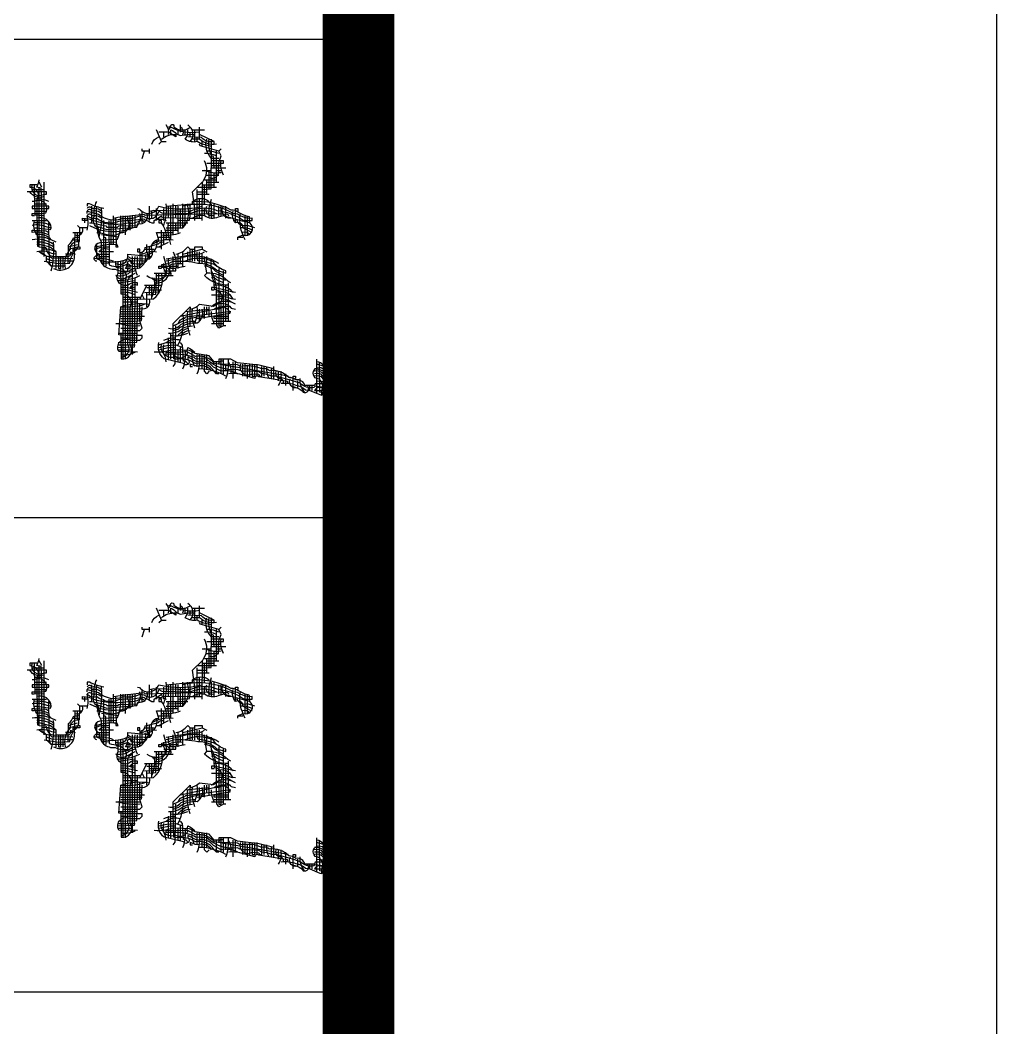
# Model space of a CAD drawing. Extents: x -89996 to 1006241, y -2176 to 440573.
# Drawn here: x 889572 to 891735, y 25294 to 27528 of the extents above; entities that cross this region are included whole.
import ezdxf

# ---------------------------------------------------------------- set-up
doc = ezdxf.new("R2010")
doc.units = 0
doc.header["$LTSCALE"] = 1000
doc.header["$MEASUREMENT"] = 0
doc.layers.add('PUB_TITLE', color=4, linetype='Continuous')
doc.layers.add('填充', color=251, linetype='Continuous')

# ---------------------------------------------------------------- blocks, each defined once
blk = doc.blocks.new('afsdff')
at = {"color": 7, "linetype": 'Continuous'}
for points in [[(2541677.2, 1890180.7), (2541667.2, 1890205.7)], [(2541712.2, 1890195.7), (2541712.2, 1890205.7)], [(2541717.2, 1890200.7), (2541717.2, 1890215.7)], [(2541727.2, 1890195.7), (2541727.2, 1890205.7)], [(2541742.2, 1890205.7), (2541767.2, 1890205.7)], [(2541747.2, 1890180.7), (2541747.2, 1890205.7)], [(2541757.2, 1890185.7), (2541757.2, 1890210.7)], [(2541672.2, 1890175.7), (2541677.2, 1890180.7), (2541687.2, 1890180.7)], [(2541682.2, 1890190.7), (2541682.2, 1890200.7)], [(2541737.2, 1890190.7), (2541737.2, 1890200.7)], [(2541752.2, 1890180.7), (2541752.2, 1890190.7)], [(2541787.2, 1890175.7), (2541787.2, 1890180.7), (2541757.2, 1890195.7)], [(2541762.2, 1890080.7), (2541780.9, 1890081.9), (2541782.2, 1890170.7), (2541782.2, 1890185.7)], [(2541762.2, 1890170.7), (2541762.2, 1890180.7)], [(2541652.2, 1890160.7), (2541637.2, 1890160.7), (2541637.2, 1890165.7)], [(2541637.2, 1890145.7), (2541642.2, 1890160.7)], [(2541652.2, 1890155.7), (2541652.2, 1890165.7)], [(2541797.2, 1890160.7), (2541758.4, 1890171.9), (2541757.2, 1890175.7)], [(2541792.2, 1890095.7), (2541792.2, 1890160.7)], [(2541772.2, 1890135.7), (2541802.2, 1890135.7), (2541807.2, 1890135.7), (2541807.2, 1890140.7), (2541782.2, 1890140.7)], [(2541762.2, 1890120.7), (2541782.2, 1890120.7)], [(2541777.2, 1890080.7), (2541777.2, 1890120.7)], [(2541782.2, 1890130.7), (2541802.2, 1890130.7)], [(2541782.2, 1890125.7), (2541812.2, 1890125.7)], [(2541792.2, 1890120.7), (2541802.2, 1890120.7)], [(2541477.2, 1889920.7), (2541447.2, 1889920.7), (2541437.2, 1889930.7), (2541437.2, 1889940.7), (2541432.2, 1889945.7), (2541428.4, 1889946.9), (2541427.2, 1890035.7), (2541427.2, 1890050.7), (2541426.2, 1890083.7), (2541417.2, 1890085.7), (2541421.2, 1890096.2), (2541422.2, 1890100.7)], [(2541427.2, 1890085.7), (2541422.2, 1890095.7)], [(2541432.2, 1889940.7), (2541432.2, 1890095.7)], [(2541747.2, 1890015.7), (2541747.2, 1890040.7), (2541742.2, 1890075.7), (2541762.2, 1890095.7)], [(2541767.2, 1890100.7), (2541792.2, 1890100.7)], [(2541772.2, 1890110.7), (2541797.2, 1890110.7)], [(2541772.2, 1890070.7), (2541772.2, 1890100.7)], [(2541772.2, 1890095.7), (2541797.2, 1890095.7)], [(2541787.2, 1890085.7), (2541787.2, 1890115.7)], [(2541407.2, 1890080.7), (2541432.2, 1890080.7)], [(2541432.2, 1890025.7), (2541413.4, 1890026.9), (2541412.2, 1890075.7), (2541412.2, 1890090.7)], [(2541422.2, 1889960.7), (2541422.2, 1890085.7)], [(2541752.2, 1890085.7), (2541792.2, 1890085.7)], [(2541752.2, 1890020.7), (2541752.2, 1890080.7)], [(2541752.2, 1890075.7), (2541772.2, 1890075.7)], [(2541762.2, 1890090.7), (2541787.2, 1890090.7)], [(2541767.2, 1890050.7), (2541767.2, 1890090.7)], [(2541752.2, 1890070.7), (2541777.2, 1890070.7)], [(2541757.2, 1890020.7), (2541757.2, 1890060.7)], [(2541437.2, 1890040.7), (2541442.2, 1890040.7), (2541442.2, 1890045.7), (2541432.2, 1890045.7), (2541422.2, 1890045.7), (2541407.2, 1890045.7), (2541407.2, 1890040.7), (2541437.2, 1890040.7)], [(2541412.2, 1890050.7), (2541437.2, 1890050.7)], [(2541412.2, 1890035.7), (2541437.2, 1890035.7)], [(2541532.2, 1890010.7), (2541532.2, 1890045.7)], [(2541637.2, 1890010.7), (2541637.2, 1890035.7)], [(2541652.2, 1890015.7), (2541652.2, 1890045.7)], [(2541657.2, 1890020.7), (2541657.2, 1890035.7)], [(2541667.2, 1890015.7), (2541667.2, 1890040.7)], [(2541682.2, 1890015.7), (2541682.2, 1890040.7)], [(2541692.2, 1890005.7), (2541725.9, 1890006.9), (2541727.2, 1890015.7), (2541727.2, 1890045.7)], [(2541692.2, 1890020.7), (2541692.2, 1890045.7)], [(2541697.2, 1889975.7), (2541697.2, 1890045.7)], [(2541702.2, 1889985.7), (2541702.2, 1890050.7)], [(2541707.2, 1890020.7), (2541707.2, 1890045.7)], [(2541712.2, 1890015.7), (2541735.9, 1890016.9), (2541737.2, 1890025.7), (2541737.2, 1890050.7)], [(2541712.2, 1889990.7), (2541712.2, 1890045.7)], [(2541717.2, 1890000.7), (2541717.2, 1890040.7)], [(2541722.2, 1890000.7), (2541722.2, 1890050.7)], [(2541767.2, 1890025.7), (2541767.2, 1890040.7)], [(2541782.2, 1890020.7), (2541782.2, 1890050.7)], [(2541787.2, 1890020.7), (2541787.2, 1890050.7)], [(2541797.2, 1890025.7), (2541797.2, 1890045.7)], [(2541802.2, 1890025.7), (2541802.2, 1890045.7)], [(2541812.2, 1890020.7), (2541812.2, 1890045.7)], [(2541832.2, 1890010.7), (2541832.2, 1890015.7), (2541832.2, 1890040.7), (2541837.2, 1890040.7), (2541837.2, 1890035.7)], [(2541407.2, 1890015.7), (2541437.2, 1890015.7)], [(2541517.2, 1890010.7), (2541517.2, 1890020.7)], [(2541557.2, 1889920.7), (2541557.2, 1890015.7)], [(2541572.2, 1889965.7), (2541572.2, 1890015.7)], [(2541577.2, 1890020.7), (2541586.2, 1890022.7), (2541640.9, 1890029.4), (2541643.4, 1890026.9), (2541787.2, 1890030.7), (2541792.2, 1890030.7), (2541815.9, 1890029.4), (2541817.2, 1890025.7)], [(2541577.2, 1889965.7), (2541577.2, 1890025.7)], [(2541582.2, 1889965.7), (2541582.2, 1889960.7), (2541587.2, 1889960.7), (2541583.4, 1889966.9), (2541582.2, 1890005.7), (2541582.2, 1890020.7)], [(2541597.2, 1889990.7), (2541597.2, 1890025.7)], [(2541602.2, 1889985.7), (2541602.2, 1890025.7)], [(2541612.2, 1889995.7), (2541612.2, 1890025.7)], [(2541622.2, 1890000.7), (2541622.2, 1890025.7)], [(2541662.2, 1890015.7), (2541677.2, 1890025.7), (2541678.4, 1890021.9), (2541737.2, 1890020.7), (2541762.2, 1890020.7)], [(2541677.2, 1890010.7), (2541677.2, 1890015.7), (2541672.2, 1890015.7), (2541672.2, 1890010.7), (2541677.2, 1890010.7)], [(2541852.2, 1889985.7), (2541852.2, 1890025.7)], [(2541857.2, 1889985.7), (2541857.2, 1890025.7)], [(2541447.2, 1889920.7), (2541443.4, 1889926.9), (2541442.2, 1890005.7), (2541442.2, 1890010.7)], [(2541492.2, 1889990.7), (2541512.2, 1889990.7)], [(2541522.2, 1890000.7), (2541507.2, 1890000.7), (2541502.2, 1890005.7)], [(2541677.2, 1889955.7), (2541677.2, 1889995.7)], [(2541682.2, 1889965.7), (2541682.2, 1889990.7)], [(2541687.2, 1890010.7), (2541732.2, 1890010.7)], [(2541687.2, 1889995.7), (2541712.2, 1889995.7)], [(2541707.2, 1889995.7), (2541707.2, 1890010.7)], [(2541492.2, 1889975.7), (2541507.2, 1889975.7)], [(2541587.2, 1889980.7), (2541552.2, 1889985.7)], [(2541562.2, 1889920.7), (2541562.2, 1889925.7), (2541560.9, 1889979.4), (2541557.2, 1889980.7)], [(2541672.2, 1889980.7), (2541697.2, 1889980.7)], [(2541672.2, 1889960.7), (2541692.2, 1889970.7)], [(2541837.2, 1889980.7), (2541847.2, 1889980.7)], [(2541457.2, 1889915.7), (2541457.2, 1889950.7), (2541445.9, 1889959.4), (2541442.2, 1889960.7), (2541422.2, 1889965.7), (2541417.2, 1889965.7)], [(2541482.2, 1889960.7), (2541502.2, 1889965.7)], [(2541632.2, 1889950.7), (2541632.2, 1889955.7), (2541627.2, 1889955.7), (2541627.2, 1889950.7), (2541632.2, 1889950.7)], [(2541642.2, 1889955.7), (2541662.2, 1889955.7)], [(2541652.2, 1889935.7), (2541652.2, 1889960.7)], [(2541667.2, 1889960.7), (2541677.2, 1889960.7)], [(2541702.2, 1889950.7), (2541707.2, 1889935.7), (2541707.2, 1889930.7), (2541708.4, 1889916.9), (2541727.2, 1889920.7)], [(2541722.2, 1889945.7), (2541762.2, 1889955.7)], [(2541722.2, 1889920.7), (2541722.2, 1889950.7)], [(2541732.2, 1889930.7), (2541732.2, 1889950.7)], [(2541737.2, 1889930.7), (2541737.2, 1889955.7)], [(2541742.2, 1889930.7), (2541742.2, 1889955.7)], [(2541747.2, 1889930.7), (2541747.2, 1889955.7)], [(2541757.2, 1889925.7), (2541757.2, 1889950.7)], [(2541432.2, 1889930.7), (2541462.2, 1889925.7), (2541485.9, 1889926.9), (2541487.2, 1889935.7), (2541492.2, 1889945.7), (2541477.2, 1889945.7)], [(2541492.2, 1889930.7), (2541482.2, 1889930.7), (2541448.4, 1889931.9), (2541437.2, 1889935.7)], [(2541462.2, 1889940.7), (2541462.2, 1889915.7), (2541467.2, 1889915.7), (2541467.2, 1889940.7)], [(2541472.2, 1889915.7), (2541472.2, 1889940.7)], [(2541542.2, 1889945.7), (2541567.2, 1889945.7)], [(2541597.2, 1889725.7), (2541597.2, 1889930.7)], [(2541607.2, 1889940.7), (2541607.2, 1889945.7), (2541657.2, 1889940.7)], [(2541617.2, 1889735.7), (2541617.2, 1889940.7)], [(2541627.2, 1889915.7), (2541627.2, 1889940.7)], [(2541702.2, 1889910.7), (2541702.2, 1889940.7)], [(2541712.2, 1889915.7), (2541712.2, 1889945.7)], [(2541717.2, 1889925.7), (2541717.2, 1889940.7)], [(2541762.2, 1889925.7), (2541762.2, 1889945.7)], [(2541772.2, 1889920.7), (2541772.2, 1889940.7)], [(2541612.2, 1889915.7), (2541612.2, 1889920.7), (2541607.2, 1889920.7), (2541607.2, 1889915.7), (2541612.2, 1889915.7)], [(2541682.2, 1889910.7), (2541707.2, 1889910.7), (2541707.2, 1889915.7), (2541697.2, 1889915.7), (2541697.2, 1889920.7), (2541712.2, 1889920.7)], [(2541807.2, 1889795.7), (2541807.2, 1889910.7)], [(2541587.2, 1889750.7), (2541620.9, 1889751.9), (2541622.2, 1889860.7), (2541622.2, 1889895.7)], [(2541587.2, 1889885.7), (2541622.2, 1889890.7)], [(2541642.2, 1889865.7), (2541670.9, 1889866.9), (2541672.2, 1889885.7), (2541672.2, 1889905.7)], [(2541647.2, 1889860.7), (2541665.9, 1889861.9), (2541667.2, 1889890.7), (2541667.2, 1889905.7)], [(2541662.2, 1889905.7), (2541697.2, 1889905.7)], [(2541667.2, 1889900.7), (2541702.2, 1889900.7)], [(2541817.2, 1889805.7), (2541817.2, 1889885.7)], [(2541632.2, 1889850.7), (2541647.2, 1889880.7)], [(2541642.2, 1889880.7), (2541677.2, 1889880.7)], [(2541647.2, 1889875.7), (2541672.2, 1889875.7)], [(2541647.2, 1889835.7), (2541647.2, 1889865.7)], [(2541652.2, 1889860.7), (2541652.2, 1889880.7)], [(2541652.2, 1889870.7), (2541677.2, 1889870.7)], [(2541657.2, 1889850.7), (2541657.2, 1889880.7)], [(2541832.2, 1889865.7), (2541823.4, 1889866.9), (2541787.2, 1889875.7), (2541782.2, 1889875.7), (2541782.2, 1889870.7), (2541787.2, 1889870.7)], [(2541812.2, 1889805.7), (2541812.2, 1889880.7)], [(2541587.2, 1889760.7), (2541625.9, 1889761.9), (2541627.2, 1889820.7), (2541627.2, 1889855.7)], [(2541597.2, 1889855.7), (2541632.2, 1889855.7)], [(2541597.2, 1889845.7), (2541627.2, 1889845.7)], [(2541642.2, 1889850.7), (2541637.2, 1889860.7)], [(2541782.2, 1889860.7), (2541822.2, 1889860.7)], [(2541592.2, 1889805.7), (2541622.2, 1889805.7), (2541635.9, 1889806.9), (2541637.2, 1889835.7)], [(2541592.2, 1889825.7), (2541637.2, 1889825.7)], [(2541597.2, 1889785.7), (2541632.2, 1889785.7), (2541637.2, 1889790.7), (2541632.2, 1889805.7), (2541632.2, 1889840.7)], [(2541727.2, 1889825.7), (2541777.2, 1889830.7)], [(2541737.2, 1889795.7), (2541737.2, 1889830.7)], [(2541757.2, 1889805.7), (2541757.2, 1889830.7)], [(2541767.2, 1889810.7), (2541767.2, 1889835.7)], [(2541772.2, 1889820.7), (2541772.2, 1889835.7)], [(2541777.2, 1889815.7), (2541777.2, 1889835.7)], [(2541582.2, 1889800.7), (2541632.2, 1889800.7)], [(2541592.2, 1889820.7), (2541637.2, 1889820.7)], [(2541592.2, 1889815.7), (2541642.2, 1889815.7)], [(2541592.2, 1889810.7), (2541637.2, 1889810.7)], [(2541782.2, 1889800.7), (2541807.2, 1889800.7)], [(2541817.2, 1889810.7), (2541787.2, 1889810.7), (2541787.2, 1889815.7), (2541817.2, 1889815.7)], [(2541787.2, 1889805.7), (2541822.2, 1889805.7)], [(2541587.2, 1889780.7), (2541627.2, 1889780.7)], [(2541592.2, 1889790.7), (2541627.2, 1889790.7)], [(2541697.2, 1889725.7), (2541697.2, 1889780.7)], [(2541702.2, 1889710.7), (2541706.2, 1889716.2), (2541707.2, 1889795.7)], [(2541592.2, 1889770.7), (2541627.2, 1889770.7)], [(2541687.2, 1889760.7), (2541707.2, 1889760.7)], [(2541692.2, 1889725.7), (2541692.2, 1889770.7)], [(2541587.2, 1889755.7), (2541622.2, 1889755.7)], [(2541587.2, 1889745.7), (2541617.2, 1889745.7)], [(2541672.2, 1889750.7), (2541688.4, 1889754.4), (2541707.2, 1889755.7), (2541722.2, 1889750.7)], [(2541712.2, 1889720.7), (2541712.2, 1889745.7)], [(2541717.2, 1889720.7), (2541717.2, 1889750.7)], [(2541752.2, 1889710.7), (2541752.2, 1889735.7)], [(2541762.2, 1889705.7), (2541762.2, 1889735.7)], [(2541777.2, 1889700.7), (2541772.2, 1889695.7), (2541767.2, 1889700.7), (2541767.2, 1889730.7), (2541767.2, 1889735.7)], [(2541772.2, 1889705.7), (2541772.2, 1889735.7)], [(2541792.2, 1889695.7), (2541792.2, 1889720.7)], [(2541802.2, 1889695.7), (2541802.2, 1889725.7)], [(2541807.2, 1889695.7), (2541807.2, 1889725.7)], [(2541827.2, 1889685.7), (2541827.2, 1889720.7)], [(2541832.2, 1889695.7), (2541832.2, 1889720.7)], [(2542002.2, 1889655.7), (2542002.2, 1889725.7)], [(2542017.2, 1889655.7), (2542008.4, 1889656.9), (2542007.2, 1889715.7), (2542007.2, 1889720.7)], [(2541812.2, 1889700.7), (2541812.2, 1889715.7)], [(2541847.2, 1889690.7), (2541847.2, 1889715.7)], [(2541852.2, 1889690.7), (2541852.2, 1889715.7)], [(2541857.2, 1889685.7), (2541857.2, 1889710.7)], [(2541862.2, 1889690.7), (2541862.2, 1889715.7)], [(2541867.2, 1889715.7), (2541867.2, 1889690.7), (2541872.2, 1889690.7), (2541872.2, 1889715.7)], [(2541877.2, 1889690.7), (2541877.2, 1889715.7)], [(2541892.2, 1889690.7), (2541892.2, 1889710.7)], [(2541907.2, 1889685.7), (2541907.2, 1889705.7)], [(2541912.2, 1889685.7), (2541912.2, 1889710.7)], [(2541922.2, 1889680.7), (2541922.2, 1889700.7)], [(2541937.2, 1889670.7), (2541937.2, 1889695.7)], [(2542017.2, 1889710.7), (2542002.2, 1889715.7)], [(2541952.2, 1889660.7), (2541952.2, 1889665.7), (2541952.2, 1889690.7), (2541957.2, 1889690.7), (2541957.2, 1889685.7)], [(2541962.2, 1889665.7), (2541962.2, 1889680.7)], [(2542027.2, 1889655.7), (2542027.2, 1889675.7)], [(2541987.2, 1889660.7), (2541987.2, 1889670.7)], [(2541992.2, 1889660.7), (2541992.2, 1889670.7)]]:
    blk.add_lwpolyline(points, dxfattribs=at)
for points in [[(2541692.2, 1890195.7, 0.216752), (2541687.2, 1890215.7)], [(2541692.2, 1890205.7), (2541697.2, 1890210.7, -1.716063), (2541703.4, 1890211.9, 0.368766), (2541737.2, 1890210.7)], [(2541757.2, 1890200.7, -0.174071), (2541697.2, 1890210.7), (2541692.2, 1890210.7)], [(2541697.2, 1890195.7), (2541697.2, 1890205.7, -0.137359), (2541708.4, 1890196.9), (2541717.2, 1890193.2, -0.081161), (2541747.2, 1890195.7)], [(2541722.2, 1890195.7, 0.375), (2541717.2, 1890210.7)], [(2541782.2, 1890170.7), (2541765.9, 1890174.4, -0.089443), (2541752.2, 1890180.7, -0.218273), (2541727.2, 1890185.7, 0.216752), (2541732.2, 1890205.7)], [(2541737.2, 1890180.7, 0.489246), (2541732.2, 1890215.7)], [(2541657.2, 1890175.7, -0.226662), (2541672.2, 1890190.7)], [(2541677.2, 1890185.7, -0.192732), (2541707.2, 1890195.7), (2541707.2, 1890190.7), (2541692.2, 1890200.7), (2541672.2, 1890200.7)], [(2541787.2, 1890180.7, -0.270349), (2541760.9, 1890189.4), (2541732.2, 1890190.7)], [(2541792.2, 1890175.7, -0.238607), (2541757.2, 1890185.7), (2541742.2, 1890185.7)], [(2541797.2, 1890145.7), (2541782.2, 1890145.7, -0.28935), (2541772.2, 1890185.7)], [(2541787.2, 1890125.7), (2541785.9, 1890149.4), (2541782.2, 1890150.7, -0.162278), (2541777.2, 1890185.7)], [(2541797.2, 1890155.7), (2541785.9, 1890159.4, 0.113888), (2541772.2, 1890160.7)], [(2541777.2, 1890105.7, 0.602952), (2541797.2, 1890120.7, -0.146769), (2541802.2, 1890150.7), (2541797.2, 1890160.7), (2541802.2, 1890165.7)], [(2541762.2, 1890015.7), (2541762.2, 1890020.7), (2541763.2, 1890095.2), (2541766.2, 1890101.2, 0.276215), (2541767.2, 1890140.7)], [(2541792.2, 1890150.7, 0.125644), (2541767.2, 1890155.7)], [(2541807.2, 1890110.7, -0.171293), (2541802.2, 1890140.7)], [(2541802.2, 1890115.7, -0.146769), (2541767.2, 1890120.7)], [(2541407.2, 1890090.7, 0.716283), (2541432.2, 1890070.7), (2541437.2, 1890070.7), (2541437.2, 1890075.7), (2541407.2, 1890075.7), (2541397.2, 1890075.7)], [(2541417.2, 1890090.7), (2541402.2, 1890090.7), (2541402.2, 1890085.7, -0.611936), (2541417.2, 1890060.7), (2541417.2, 1890035.7), (2541418.4, 1889961.9), (2541422.2, 1889960.7), (2541435.9, 1889959.4), (2541437.2, 1889955.7, 0.457985), (2541457.2, 1889940.7), (2541482.2, 1889940.7, 0.535184), (2541487.2, 1889950.7), (2541497.2, 1889945.7)], [(2541432.2, 1890065.7, -0.346268), (2541402.2, 1890075.7)], [(2541412.2, 1890025.7), (2541407.2, 1890025.7), (2541407.2, 1890030.7), (2541427.2, 1890030.7), (2541435.9, 1890031.9, 0.757948), (2541412.2, 1890055.7), (2541407.2, 1890055.7)], [(2541442.2, 1890055.7, 0.128288), (2541412.2, 1890060.7)], [(2541547.2, 1889990.7), (2541545.9, 1889999.4, -0.400658), (2541537.2, 1890025.7, -0.146769), (2541542.2, 1890055.7)], [(2541687.2, 1890045.7), (2541742.2, 1890050.7), (2541742.2, 1890055.7, -0.366137), (2541777.2, 1890055.7)], [(2541837.2, 1889975.7), (2541837.2, 1889980.7), (2541847.2, 1889985.7, 0.880794), (2541862.2, 1890010.7), (2541861.4, 1890023.4, -0.065974), (2541838.2, 1890032.7, 0.169723), (2541823.2, 1890037.7, 0.131104), (2541742.2, 1890055.7)], [(2541777.2, 1890020.7, -0.123106), (2541782.2, 1890060.7)], [(2541557.2, 1890040.7, -0.065412), (2541527.2, 1890050.7), (2541522.2, 1890050.7), (2541522.2, 1890045.7)], [(2541552.2, 1890035.7), (2541545.9, 1890039.4, 0.113888), (2541532.2, 1890040.7, 0.666667), (2541522.2, 1890040.7)], [(2541552.2, 1890030.7), (2541545.9, 1890034.4, 0.113888), (2541532.2, 1890035.7, 0.666667), (2541522.2, 1890035.7)], [(2541522.2, 1890030.7), (2541522.2, 1890035.7), (2541545.9, 1890029.4, 0.285859), (2541597.2, 1890020.7, 0.148998), (2541632.2, 1890025.7), (2541640.9, 1890024.4, 0.578832), (2541672.2, 1890035.7), (2541678.4, 1890031.9), (2541737.2, 1890030.7), (2541740.9, 1890031.9, -0.218427), (2541792.2, 1890030.7)], [(2541567.2, 1889925.7), (2541553.4, 1889926.9), (2541552.2, 1889965.7), (2541552.2, 1889970.7), (2541547.2, 1889980.7, -0.082763), (2541542.2, 1890045.7)], [(2541547.2, 1889980.7, 0.082763), (2541552.2, 1890040.7)], [(2541627.2, 1890040.7), (2541631.7, 1890039.7, 0.582267), (2541672.2, 1890045.7, 0.125836), (2541762.2, 1890045.7)], [(2541652.2, 1890035.7), (2541661.2, 1890037.7), (2541737.2, 1890035.7), (2541740.9, 1890036.9, -0.205686), (2541793.4, 1890036.9, -0.114821), (2541848.4, 1890016.9), (2541852.2, 1890015.7), (2541867.2, 1890015.7), (2541867.2, 1890020.7, -0.162278), (2541845.9, 1890024.4, -0.133918), (2541835.9, 1890029.4), (2541827.2, 1890030.7, 0.190894), (2541722.2, 1890045.7)], [(2541682.2, 1890005.7, 0.123106), (2541687.2, 1890050.7)], [(2541687.2, 1890000.7), (2541722.2, 1890000.7, 0.266412), (2541732.2, 1890045.7), (2541732.2, 1890050.7)], [(2541787.2, 1890025.7, -0.651485), (2541772.2, 1890045.7)], [(2541822.2, 1890020.7, -0.634961), (2541807.2, 1890045.7)], [(2541867.2, 1889990.7), (2541863.4, 1889991.9), (2541847.2, 1890000.7), (2541847.2, 1890005.7, 0.375), (2541832.2, 1890010.7, -0.259426), (2541827.2, 1890035.7)], [(2541457.2, 1889970.7), (2541447.2, 1889975.7, 0.277977), (2541417.2, 1889985.7, -0.223304), (2541412.2, 1890015.7)], [(2541412.2, 1890000.7), (2541417.2, 1890000.7), (2541445.9, 1889996.9), (2541447.2, 1890000.7, 0.478359), (2541417.2, 1890020.7)], [(2541522.2, 1890015.7), (2541512.2, 1890015.7), (2541512.2, 1890020.7), (2541525.9, 1890019.4, 0.144012), (2541607.2, 1890010.7, 0.182402), (2541632.2, 1890015.7, -0.468375), (2541642.2, 1890010.7)], [(2541552.2, 1890020.7), (2541545.9, 1890024.4, 0.113888), (2541532.2, 1890025.7, 0.666667), (2541522.2, 1890025.7)], [(2541522.2, 1889995.7, 0.146185), (2541522.2, 1890025.7), (2541528.4, 1890021.9, 0.113888), (2541542.2, 1890020.7, 0.264893), (2541588.4, 1890014.4, -0.071068), (2541612.2, 1890015.7), (2541640.9, 1890019.4), (2541643.4, 1890016.9, -0.089443), (2541657.2, 1890010.7), (2541662.2, 1890010.7), (2541662.2, 1890015.7, -0.248376), (2541687.2, 1890015.7)], [(2541527.2, 1890010.7), (2541532.2, 1890010.7), (2541560.9, 1890004.4), (2541563.4, 1890001.9), (2541585.9, 1890001.9), (2541588.4, 1890004.4), (2541627.2, 1890005.7, 0.259426), (2541632.2, 1890030.7)], [(2541527.2, 1890005.7, 0.232827), (2541617.2, 1890000.7), (2541617.2, 1890025.7)], [(2541537.2, 1890005.7), (2541563.4, 1889996.9), (2541607.2, 1890000.7), (2541612.2, 1890000.7), (2541625.9, 1890001.9), (2541628.4, 1890009.4, 0.617326), (2541647.2, 1890030.7)], [(2541542.2, 1889990.7), (2541547.2, 1889990.7), (2541563.4, 1889986.9, 0.247), (2541592.2, 1889990.7, 0.611936), (2541607.2, 1890015.7), (2541607.2, 1890025.7)], [(2541552.2, 1889975.7), (2541585.9, 1889976.9, 0.116955), (2541592.2, 1890025.7)], [(2541567.2, 1890015.7), (2541567.9, 1889922.9, 0.218484), (2541607.2, 1889925.7, 0.395949), (2541637.2, 1889925.7), (2541637.2, 1889950.7)], [(2541862.2, 1890010.7), (2541845.9, 1890014.4), (2541807.2, 1890025.7), (2541796.2, 1890022.7, -0.271673), (2541767.2, 1890025.7, 0.205258), (2541742.2, 1890020.7)], [(2541872.2, 1890000.7), (2541857.2, 1890005.7, -0.416123), (2541835.9, 1890014.4), (2541827.2, 1890015.7)], [(2541852.2, 1889975.7, -0.163595), (2541842.2, 1890030.7)], [(2541447.2, 1890000.7), (2541438.4, 1890001.9, 0.150256), (2541407.2, 1890005.7)], [(2541442.2, 1889985.7, 0.148998), (2541407.2, 1889990.7), (2541407.2, 1889995.7), (2541412.2, 1889995.7), (2541435.9, 1889994.4), (2541442.2, 1889990.7)], [(2541447.2, 1890005.7), (2541435.9, 1890009.4, 0.071068), (2541412.2, 1890010.7)], [(2541452.2, 1889915.7, 0.569215), (2541495.9, 1889941.9), (2541497.2, 1889990.7)], [(2541477.2, 1889915.7, -0.264613), (2541487.2, 1889955.7), (2541487.2, 1889960.7, -0.387572), (2541505.9, 1889971.9), (2541507.2, 1890000.7)], [(2541482.2, 1889955.7), (2541502.2, 1889960.7), (2541507.2, 1889960.7), (2541507.2, 1889955.7), (2541492.2, 1889955.7), (2541492.2, 1889950.7, 0.506738), (2541502.2, 1889975.7), (2541502.2, 1889990.7)], [(2541497.2, 1889985.7, 0.680538), (2541512.2, 1890000.7)], [(2541582.2, 1889925.7, 0.541267), (2541607.2, 1889940.7), (2541613.4, 1889936.9), (2541642.2, 1889935.7), (2541652.2, 1889935.7, 0.377348), (2541657.2, 1889955.7, -0.509464), (2541672.2, 1889975.7), (2541667.2, 1889990.7), (2541687.2, 1889990.7), (2541702.2, 1889990.7)], [(2541687.2, 1889975.7, 0.226986), (2541677.2, 1890010.7)], [(2541677.2, 1889985.7, 0.119874), (2541717.2, 1889990.7)], [(2541697.2, 1889965.7, -0.123106), (2541692.2, 1890010.7)], [(2541867.2, 1889995.7, 0.125644), (2541842.2, 1890000.7)], [(2541862.2, 1889985.7, 0.375), (2541847.2, 1889990.7)], [(2541452.2, 1889965.7, 0.203452), (2541407.2, 1889975.7)], [(2541447.2, 1889975.7), (2541435.9, 1889979.4, 0.071068), (2541417.2, 1889980.7)], [(2541452.2, 1889960.7, 0.165075), (2541417.2, 1889970.7)], [(2541447.2, 1889910.7, 0.082763), (2541452.2, 1889970.7)], [(2541482.2, 1889925.7), (2541483.4, 1889964.4, 0.162278), (2541493.4, 1889979.4, -0.113888), (2541507.2, 1889980.7)], [(2541582.2, 1889970.7), (2541548.4, 1889969.4, 0.807162), (2541547.2, 1889945.7, 0.476426), (2541580.9, 1889914.4, 0.172355), (2541607.2, 1889910.7), (2541607.2, 1889915.7), (2541602.2, 1889915.7), (2541605.9, 1889921.9), (2541607.2, 1889925.7, -1.716063), (2541613.4, 1889926.9, 0.071068), (2541637.2, 1889925.7, 0.506738), (2541647.2, 1889950.7), (2541647.2, 1889965.7)], [(2541587.2, 1889905.7, 0.207527), (2541617.2, 1889915.7, 0.585063), (2541643.4, 1889944.4, 0.50694), (2541667.2, 1889975.7)], [(2541632.2, 1889915.7), (2541633.2, 1889948.7, 0.369924), (2541643.4, 1889959.4), (2541670.9, 1889966.9, -0.312376), (2541682.2, 1889970.7)], [(2541657.2, 1889965.7, -0.190984), (2541702.2, 1889975.7)], [(2541457.2, 1889945.7), (2541448.4, 1889946.9, 0.172744), (2541417.2, 1889950.7)], [(2541492.2, 1889935.7), (2541448.4, 1889936.9), (2541445.9, 1889939.4, -0.158925), (2541422.2, 1889950.7)], [(2541457.2, 1889950.7), (2541445.9, 1889954.4, 0.071068), (2541427.2, 1889955.7)], [(2541537.2, 1889960.7), (2541545.9, 1889961.9, -0.113888), (2541582.2, 1889965.7)], [(2541537.2, 1889955.7), (2541548.4, 1889959.4, -0.071068), (2541567.2, 1889960.7)], [(2541647.2, 1889930.7), (2541637.2, 1889930.7), (2541613.4, 1889931.9), (2541607.2, 1889935.7, -0.219375), (2541542.2, 1889935.7), (2541542.2, 1889965.7)], [(2541577.2, 1889950.7), (2541547.2, 1889950.7, -0.414214), (2541567.2, 1889955.7)], [(2541632.2, 1889945.7), (2541640.9, 1889946.9, -0.172355), (2541667.2, 1889950.7)], [(2541687.2, 1889935.7), (2541747.2, 1889945.7, 0.216752), (2541767.2, 1889950.7)], [(2541707.2, 1889945.7, 0.210916), (2541732.2, 1889960.7), (2541737.2, 1889955.7), (2541747.2, 1889955.7), (2541747.2, 1889960.7), (2541762.2, 1889960.7), (2541762.2, 1889955.7), (2541772.2, 1889950.7)], [(2541792.2, 1889920.7), (2541785.9, 1889924.4), (2541762.2, 1889930.7), (2541753.4, 1889931.9, -0.071068), (2541752.2, 1889950.7)], [(2541542.2, 1889930.7, -1.432919), (2541547.2, 1889940.7), (2541567.2, 1889940.7)], [(2541577.2, 1889930.7, 0.123106), (2541537.2, 1889935.7)], [(2541602.2, 1889725.7), (2541602.2, 1889890.7, 0.618717), (2541583.4, 1889916.9, -0.113888), (2541582.2, 1889930.7)], [(2541622.2, 1889875.7), (2541612.2, 1889875.7, -0.414214), (2541627.2, 1889880.7), (2541627.2, 1889885.7), (2541617.2, 1889885.7), (2541613.4, 1889884.4, -0.876687), (2541587.2, 1889905.7), (2541587.2, 1889930.7)], [(2541592.2, 1889780.7), (2541593.4, 1889726.9, 0.664893), (2541612.2, 1889755.7), (2541612.2, 1889835.7, 0.618717), (2541593.4, 1889861.9), (2541592.2, 1889930.7)], [(2541627.2, 1889900.7, -0.149404), (2541622.2, 1889940.7)], [(2541647.2, 1889900.7, 0.342056), (2541687.2, 1889900.7, 0.123106), (2541682.2, 1889940.7)], [(2541662.2, 1889885.7, 0.615482), (2541692.2, 1889925.7), (2541692.2, 1889935.7)], [(2541697.2, 1889900.7, 0.577429), (2541678.4, 1889916.9), (2541678.2, 1889923.7, 0.096935), (2541702.2, 1889930.7, -0.071068), (2541753.4, 1889926.9, -0.206167), (2541793.4, 1889911.9), (2541812.2, 1889905.7), (2541812.2, 1889910.7, -0.191029), (2541785.9, 1889929.4, 0.230021), (2541727.2, 1889930.7)], [(2541797.2, 1889925.7), (2541790.9, 1889929.4, 0.224657), (2541712.2, 1889935.7), (2541687.2, 1889930.7)], [(2541817.2, 1889880.7, -0.205099), (2541767.2, 1889900.7), (2541772.2, 1889905.7), (2541767.2, 1889935.7), (2541767.2, 1889940.7)], [(2541797.2, 1889915.7), (2541797.2, 1889860.7), (2541797.2, 1889795.7), (2541802.2, 1889795.7), (2541802.2, 1889845.7, 0.536775), (2541788.4, 1889871.9), (2541787.2, 1889885.7, -0.115797), (2541782.2, 1889935.7)], [(2541622.2, 1889910.7), (2541610.9, 1889906.9, -0.245819), (2541582.2, 1889900.7, 0.414214), (2541602.2, 1889895.7), (2541622.2, 1889905.7)], [(2541657.2, 1889895.7, 0.986338), (2541682.2, 1889915.7), (2541682.2, 1889925.7)], [(2541677.2, 1889915.7), (2541672.2, 1889915.7), (2541672.2, 1889920.7), (2541692.2, 1889920.7), (2541698.4, 1889924.4, -0.071068), (2541722.2, 1889925.7)], [(2541807.2, 1889900.7), (2541790.9, 1889909.4, 0.187), (2541767.2, 1889920.7)], [(2541822.2, 1889885.7), (2541815.9, 1889889.4, 0.225405), (2541772.2, 1889905.7)], [(2541812.2, 1889795.7), (2541807.2, 1889795.7), (2541797.2, 1889790.7), (2541793.4, 1889796.9), (2541792.2, 1889845.7), (2541792.2, 1889875.7, 0.089283), (2541782.2, 1889910.7)], [(2541587.2, 1889890.7, 0.116702), (2541632.2, 1889900.7)], [(2541592.2, 1889730.7, 0.611936), (2541607.2, 1889755.7), (2541607.2, 1889890.7, -0.295923), (2541617.2, 1889900.7)], [(2541597.2, 1889850.7), (2541660.9, 1889851.9, 0.300353), (2541677.2, 1889905.7)], [(2541657.2, 1889855.7, 0.162278), (2541662.2, 1889895.7)], [(2541812.2, 1889890.7), (2541800.9, 1889894.4, -0.133918), (2541790.9, 1889899.4), (2541782.2, 1889900.7)], [(2541807.2, 1889885.7), (2541793.4, 1889891.9, 0.312376), (2541782.2, 1889895.7)], [(2541622.2, 1889870.7), (2541610.9, 1889874.4, 0.071068), (2541592.2, 1889875.7)], [(2541627.2, 1889865.7), (2541610.9, 1889869.4, 0.071068), (2541592.2, 1889870.7)], [(2541622.2, 1889860.7), (2541610.9, 1889864.4, 0.071068), (2541592.2, 1889865.7)], [(2541827.2, 1889865.7, 0.242107), (2541787.2, 1889880.7)], [(2541827.2, 1889850.7, 0.408646), (2541792.2, 1889865.7)], [(2541592.2, 1889830.7), (2541641.7, 1889831.7, 0.473148), (2541652.2, 1889850.7)], [(2541797.2, 1889695.7), (2541792.2, 1889695.7), (2541787.2, 1889700.7, 0.325341), (2541748.4, 1889716.9), (2541742.2, 1889720.7, 0.148998), (2541707.2, 1889725.7), (2541703.4, 1889726.9), (2541702.2, 1889775.7), (2541702.2, 1889800.7), (2541737.2, 1889835.7), (2541737.2, 1889830.7, 0.173214), (2541757.2, 1889840.7), (2541785.9, 1889836.9, -0.423084), (2541823.2, 1889832.7), (2541832.2, 1889830.7)], [(2541782.2, 1889835.7, -0.28935), (2541822.2, 1889845.7)], [(2541832.2, 1889850.7), (2541823.4, 1889851.9, 0.150256), (2541792.2, 1889855.7)], [(2541832.2, 1889840.7), (2541822.2, 1889845.7, 0.223304), (2541792.2, 1889850.7)], [(2541627.2, 1889740.7), (2541588.4, 1889741.9, -0.757948), (2541612.2, 1889765.7), (2541617.2, 1889765.7), (2541632.2, 1889765.7), (2541637.2, 1889770.7), (2541637.2, 1889775.7), (2541602.2, 1889775.7), (2541588.4, 1889776.9), (2541592.2, 1889835.7, -0.123644), (2541652.2, 1889840.7)], [(2541592.2, 1889835.7, 0.09294), (2541642.2, 1889840.7)], [(2541702.2, 1889785.7), (2541713.4, 1889789.4), (2541715.9, 1889791.9, -0.182797), (2541751.7, 1889801.7, 0.377812), (2541762.2, 1889830.7)], [(2541702.2, 1889795.7), (2541712.2, 1889800.7, -0.325944), (2541725.9, 1889811.9), (2541728.4, 1889814.4), (2541817.2, 1889825.7), (2541822.2, 1889825.7)], [(2541717.2, 1889815.7), (2541787.2, 1889830.7, -0.162278), (2541822.2, 1889835.7)], [(2541737.2, 1889775.7, -0.10594), (2541732.2, 1889825.7)], [(2541747.2, 1889790.7, -0.123106), (2541742.2, 1889830.7)], [(2541747.2, 1889800.7), (2541750.9, 1889811.9, 0.071068), (2541752.2, 1889835.7)], [(2541752.2, 1889810.7), (2541820.9, 1889821.9, 0.554248), (2541797.2, 1889830.7), (2541787.2, 1889830.7)], [(2541787.2, 1889800.7), (2541783.4, 1889811.9, -0.113888), (2541782.2, 1889825.7)], [(2541632.2, 1889795.7, -0.113888), (2541587.2, 1889800.7)], [(2541692.2, 1889790.7, 0.306823), (2541718.4, 1889799.4, -0.110696), (2541747.2, 1889805.7)], [(2541712.2, 1889755.7, 0.157215), (2541722.2, 1889820.7)], [(2541712.2, 1889800.7, -0.124608), (2541767.2, 1889815.7)], [(2541692.2, 1889780.7, 0.207527), (2541722.2, 1889790.7, -0.101873), (2541742.2, 1889795.7)], [(2541697.2, 1889775.7, 0.148998), (2541732.2, 1889780.7)], [(2541712.2, 1889775.7, -0.150652), (2541732.2, 1889790.7)], [(2541717.2, 1889775.7, -0.245187), (2541737.2, 1889785.7)], [(2541837.2, 1889695.7, 0.162278), (2541802.2, 1889700.7), (2541785.9, 1889709.4, 0.312376), (2541752.2, 1889720.7), (2541748.4, 1889721.9), (2541732.2, 1889730.7), (2541732.2, 1889725.7, -1.227417), (2541723.4, 1889716.9), (2541683.4, 1889726.9, -0.312376), (2541672.2, 1889760.7)], [(2541672.2, 1889755.7), (2541687.2, 1889760.7, -0.259868), (2541717.2, 1889765.7)], [(2541682.2, 1889765.7, -0.119092), (2541707.2, 1889770.7)], [(2541732.2, 1889715.7, 0.369924), (2541723.4, 1889721.9), (2541721.2, 1889755.2), (2541717.2, 1889760.7)], [(2541592.2, 1889735.7, 0.162278), (2541622.2, 1889740.7)], [(2541912.2, 1889705.7), (2541881.6, 1889713.3), (2541836.4, 1889718.4), (2541822.2, 1889725.7), (2541797.2, 1889725.7), (2541797.2, 1889720.7), (2541787.2, 1889720.7), (2541776.8, 1889733.3), (2541747.6, 1889738.1), (2541735.9, 1889744.4), (2541707.2, 1889745.7), (2541702.2, 1889745.7), (2541685.9, 1889741.9, -0.071068), (2541662.2, 1889740.7)], [(2541672.2, 1889745.7), (2541688.4, 1889749.4, -0.071068), (2541707.2, 1889750.7)], [(2541942.2, 1889690.7), (2541788.4, 1889716.9, 0.25829), (2541748.4, 1889731.9), (2541732.2, 1889740.7, -0.506738), (2541707.2, 1889730.7, -0.571461), (2541677.2, 1889755.7)], [(2541687.2, 1889720.7), (2541685.9, 1889729.4, -0.172355), (2541682.2, 1889755.7)], [(2542032.2, 1889665.7), (2542027.2, 1889665.7), (2541998.4, 1889669.4), (2541995.9, 1889666.9, -0.245939), (2541967.2, 1889675.7), (2541955.9, 1889679.4), (2541917.2, 1889690.7), (2541907.2, 1889690.7, 0.101873), (2541887.2, 1889695.7), (2541880.9, 1889699.4), (2541862.2, 1889700.7), (2541857.2, 1889700.7, -0.162278), (2541835.9, 1889704.4, -0.228378), (2541772.2, 1889725.7), (2541748.4, 1889726.9), (2541745.9, 1889729.4, 0.121775), (2541687.2, 1889735.7), (2541687.2, 1889740.7), (2541707.2, 1889740.7), (2541730.9, 1889741.9), (2541732.2, 1889750.7), (2541738.2, 1889747.7), (2541747.2, 1889740.7)], [(2541722.2, 1889705.7, 0.123106), (2541727.2, 1889745.7)], [(2541747.2, 1889710.7, -0.162278), (2541742.2, 1889745.7)], [(2541752.2, 1889695.7, 0.123106), (2541757.2, 1889735.7)], [(2542027.2, 1889670.7), (2542015.9, 1889674.4), (2541998.4, 1889674.4), (2541997.2, 1889670.7), (2541977.2, 1889670.7, 0.378765), (2541958.2, 1889682.7, 0.169723), (2541943.2, 1889687.7, 0.241199), (2541903.4, 1889701.9, 0.24085), (2541887.2, 1889705.7, 0.149701), (2541842.2, 1889710.7), (2541835.9, 1889714.4), (2541802.2, 1889715.7), (2541797.2, 1889715.7, -0.720759), (2541807.2, 1889720.7)], [(2541812.2, 1889685.7, 0.114587), (2541817.2, 1889725.7)], [(2541822.2, 1889695.7, 0.205258), (2541817.2, 1889720.7)], [(2541927.2, 1889675.7, -0.113888), (2541958.4, 1889671.9, -0.158108), (2541978.4, 1889661.9), (2541987.2, 1889660.7), (2542008.4, 1889651.9), (2542012.2, 1889650.7), (2542020.9, 1889661.9), (2542022.2, 1889700.7, 0.302776), (2542002.2, 1889720.7)], [(2541782.2, 1889700.7, 0.346268), (2541752.2, 1889710.7), (2541748.4, 1889711.9), (2541737.2, 1889715.7), (2541737.2, 1889710.7), (2541742.2, 1889710.7)], [(2541812.2, 1889690.7, 0.119495), (2541757.2, 1889705.7)], [(2541942.2, 1889675.7), (2541940.9, 1889679.4), (2541880.9, 1889689.4, 0.649873), (2541872.2, 1889685.7), (2541840.9, 1889694.4, 0.071068), (2541817.2, 1889695.7)], [(2541842.2, 1889715.7, 0.716283), (2541867.2, 1889695.7), (2541880.9, 1889694.4), (2541882.2, 1889690.7), (2541887.2, 1889690.7), (2541887.2, 1889710.7)], [(2541902.2, 1889685.7, -0.125644), (2541897.2, 1889710.7)], [(2541932.2, 1889675.7), (2541932.2, 1889680.7), (2541927.2, 1889685.7), (2541922.2, 1889685.7, -0.375), (2541917.2, 1889700.7)], [(2541922.2, 1889670.7, 0.171293), (2541927.2, 1889700.7)], [(2542012.2, 1889650.7), (2542012.2, 1889660.7, 0.536775), (2541998.4, 1889686.9, -1.18651), (2542018.4, 1889701.9), (2542022.2, 1889700.7)], [(2542032.2, 1889680.7, 0.312171), (2541997.2, 1889705.7)], [(2542027.2, 1889690.7), (2542015.9, 1889694.4, 0.320465), (2541997.2, 1889700.7)], [(2542027.2, 1889685.7, -0.296243), (2542010.9, 1889694.4, 0.113888), (2541997.2, 1889695.7)], [(2541957.2, 1889665.7, -0.57437), (2541947.2, 1889685.7)], [(2541977.2, 1889655.7, -0.207527), (2541967.2, 1889685.7)], [(2542022.2, 1889680.7), (2542015.9, 1889684.4, 0.320465), (2541997.2, 1889690.7)], [(2542002.2, 1889680.7), (2542031.2, 1889677.7, 0.298825), (2542037.2, 1889690.7)], [(2541947.2, 1889670.7), (2541962.2, 1889665.7, -0.123106), (2541973.4, 1889656.9, 0.841721), (2541982.2, 1889670.7)], [(2542017.2, 1889660.7, 0.641698), (2541997.2, 1889660.7), (2542017.2, 1889660.7)]]:
    blk.add_lwpolyline(points, format="xyb", dxfattribs=at)
blk = doc.blocks.new('A$C767023C3')
at = {"layer": 'PUB_TITLE'}
for p, q in [((0, -35282.8), (-4949.5, -35282.8)), ((0, -35989.9), (-4949.5, -35989.9))]:
    blk.add_line(p, q, dxfattribs=at)
at = {"layer": 'PUB_TITLE', "const_width": 106.1}
blk.add_lwpolyline([(-4949.5, 0), (0, 0), (0, -40585.9), (-4949.5, -40585.9)], close=True, dxfattribs=at)
at = {"layer": 'PUB_TITLE'}
blk.add_lwpolyline([(-4949.5, -31747.5), (0, -31747.5), (0, -36690.9), (-4949.5, -36690.9)], close=True, dxfattribs=at)
blk.add_lwpolyline([(0, -31747.5), (0, -36690.9), (-4949.5, -36690.9)], dxfattribs=at)
at = {"layer": '填充', "xscale": 0.70707067020202, "yscale": 0.70707067020202, "zscale": 0.70707067020202}
for p in [(-1797436.6, -1371925.2), (-1797436.6, -1372632.3)]:
    blk.add_blockref('afsdff', p, dxfattribs=at)

msp = doc.modelspace()

# ---------------------------------------------------------------- linework, layer by layer
at = {"layer": 'PUB_TITLE'}
msp.add_lwpolyline([(802635.37, 18823.61), (891735.37, 18823.61), (891735.37, 81823.61), (802635.37, 81823.61)], close=True, dxfattribs=at)
at = {"layer": 'PUB_TITLE', "const_width": 159.09}
msp.add_lwpolyline([(804933.35, 19530.68), (804933.35, 80409.47), (890321.23, 80409.47), (890321.23, 19530.68)], close=True, dxfattribs=at)

# ---------------------------------------------------------------- block references
at = {"xscale": 1.5, "yscale": 1.5, "zscale": 1.5}
msp.add_blockref('A$C767023C3', (890321.23, 80409.47), dxfattribs=at)

doc.saveas('drawing.dxf')
